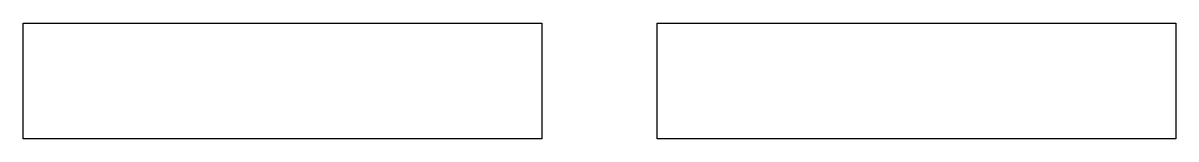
# Model space of a CAD drawing. Header units: metres. Extents: x 31 to 41, y 12.5 to 13.5.
import ezdxf

# ---------------------------------------------------------------- set-up
doc = ezdxf.new("R2010")
doc.units = ezdxf.units.M

msp = doc.modelspace()

# ---------------------------------------------------------------- linework, layer by layer
for points in [[(31, 12.5), (31, 13.5), (35.5, 13.5), (35.5, 12.5), (31, 12.5)], [(41, 13.5), (41, 12.5), (36.5, 12.5), (36.5, 13.5), (41, 13.5)]]:
    msp.add_lwpolyline(points)

doc.saveas('drawing.dxf')
